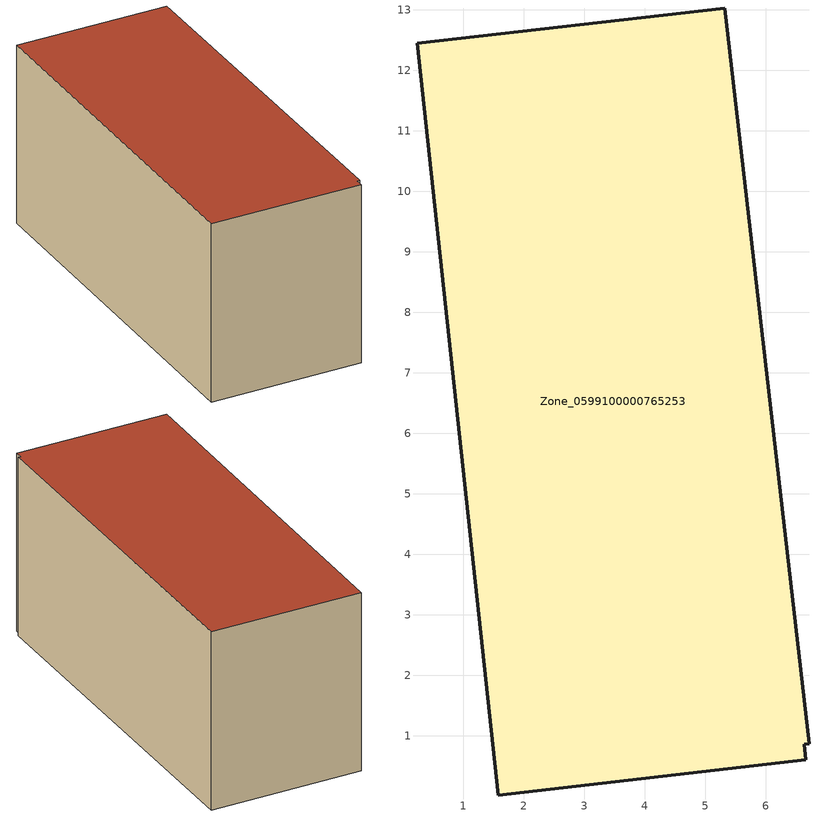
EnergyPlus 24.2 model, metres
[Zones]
Zone_0599100000765253
 floor ground (C_G): 0.24,12.45 5.33,13.03 6.72,0.87 6.64,0.85 6.67,0.6 1.58,0.02 z0
 wall outside (C_F): 6.67,0.6 6.64,0.85 6.72,0.87 5.33,13.03 0.24,12.45 1.58,0.02 6.67,0.6 z0:6.12
 roof outside (C_R): 6.72,0.87 5.33,13.03 0.24,12.45 1.58,0.02 6.67,0.6 6.64,0.85 z6.12
[BUILDING]
Pand.0599100000765253: North Axis=0; Terrain=City; Loads Convergence Tolerance Value=0.04; Temperature Convergence Tolerance Value=0.4; Solar Distribution=FullExterior; Maximum Number of Warmup Days=25; Minimum Number of Warmup Days=1
[Site:Location]
Rotterdam.The.Hague.AP_ZH_NLD Design_Conditions: Latitude=51.96; Longitude=4.45; Time Zone=1; Elevation=-4.5
[SITE:GROUNDTEMPERATURE:BUILDINGSURFACE]
18, 18, 18, 18, 18, 18, 18, 18, 18, 18, 18, 18
[MATERIAL] Thermal Absorptance=0.9; Solar Absorptance=0.7; Visible Absorptance=0.7
Name | Roughness | Thickness | Conductivity | Density | Specific Heat
G.TC.2015-2018 | MediumSmooth | 0.15 | 0.0428571 | 540 | 1210
F.TC.2015-2018 | Rough | 0.3 | 0.0666667 | 1920 | 840
R.TC.2015-2018 | MediumRough | 0.2 | 0.0333333 | 1500 | 1000
[CONSTRUCTION]
C_G: G.TC.2015-2018
C_F: F.TC.2015-2018
C_R: R.TC.2015-2018
[ZONE]
Zone_0599100000765253: Type=1; Multiplier=1; Ceiling Height=Autocalculate; Volume=Autocalculate; Floor Area=autocalculate; Part of Total Floor Area=Yes
[ZONEINFILTRATION:DESIGNFLOWRATE]
Infil_Zone_0599100000765253: Zone or ZoneList or Space or SpaceList=Zone_0599100000765253; Schedule=AlwaysOn; Design Flow Rate Calculation Method=Flow/Area; Flow Rate per Floor Area=0.0015; Constant Term Coefficient=1; Temperature Term Coefficient=0; Velocity Term Coefficient=0; Velocity Squared Term Coefficient=0
[HVACTEMPLATE:ZONE:IDEALLOADSAIRSYSTEM]
Zone_0599100000765253: Maximum Heating Supply Air Temperature=50; Minimum Cooling Supply Air Temperature=13; Maximum Heating Supply Air Humidity Ratio=0.0156; Minimum Cooling Supply Air Humidity Ratio=0.0077; Heating Limit=NoLimit; Cooling Limit=NoLimit; Dehumidification Control Type=ConstantSensibleHeatRatio; Cooling Sensible Heat Ratio=0.7; Dehumidification Setpoint=60; Humidification Control Type=None; Humidification Setpoint=30; Outdoor Air Method=None; Outdoor Air Flow Rate per Person=0.00944; Outdoor Air Flow Rate per Zone Floor Area=0; Outdoor Air Flow Rate per Zone=0; Demand Controlled Ventilation Type=None; Outdoor Air Economizer Type=NoEconomizer; Heat Recovery Type=None; Sensible Heat Recovery Effectiveness=0.7; Latent Heat Recovery Effectiveness=0.65
[ZONECONTROL:THERMOSTAT]
ThermostatControl_Zone_0599100000765253: Zone or ZoneList=Zone_0599100000765253; Control Type Schedule=DualSetpointControlType; Control 1=Thermostat_Zone_0599100000765253; Temperature Difference Between Cutout And Setpoint=0
[THERMOSTATSETPOINT:DUALSETPOINT]
Thermostat_Zone_0599100000765253: Heating Setpoint Temperature Schedule=HeatingSetpoint_Zone_0599100000765253; Cooling Setpoint Temperature Schedule=CoolingSetpoint_Zone_0599100000765253
[SCHEDULE:COMPACT]
HeatingSetpoint_Zone_0599100000765253: Through: 12/31, For: AllDays, Until: 24:00, 21
CoolingSetpoint_Zone_0599100000765253: Through: 12/31, For: AllDays, Until: 24:00, 24
DualSetpointControlType: Through: 12/31, For: AllDays, Until: 24:00, 4
AlwaysOn: Through: 12/31, For: AllDays, Until: 24:00, 1
